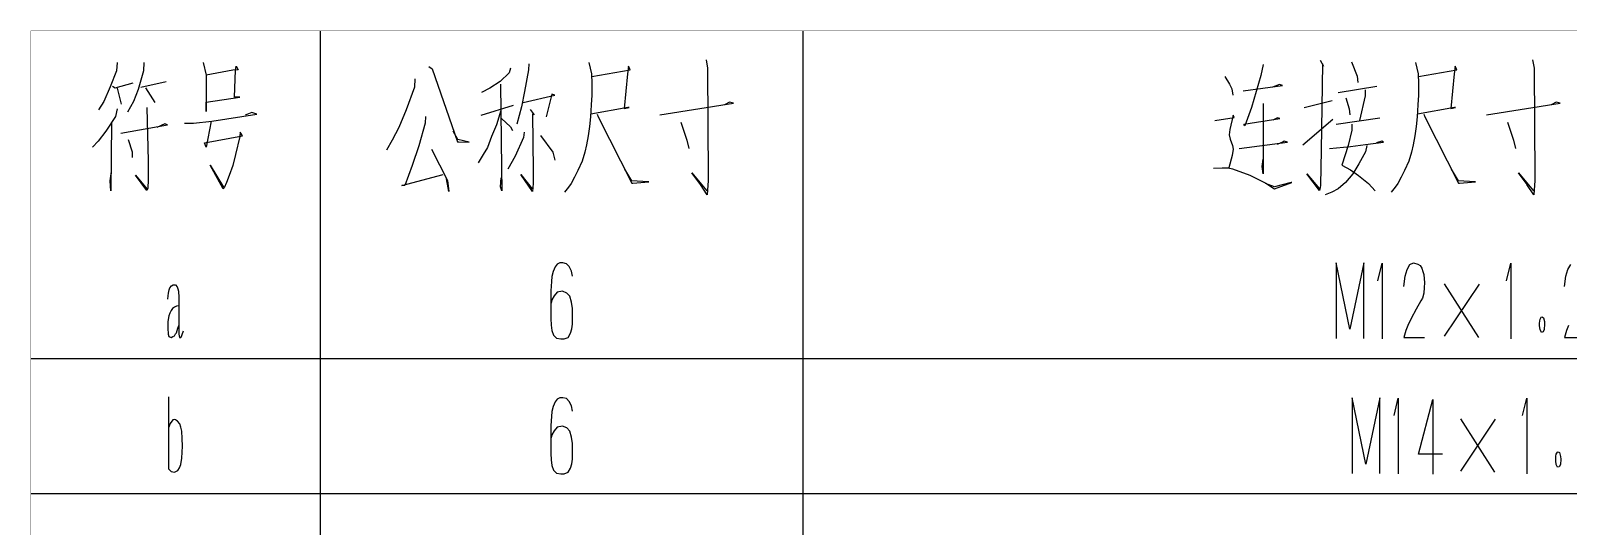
# Model space of a CAD drawing. Extents: x 0 to 2376, y 0 to 3364.
# Drawn here: x 1616 to 1934.7, y 2166.9 to 2269.7 of the extents above; entities that cross this region are included whole.
import ezdxf

# ---------------------------------------------------------------- set-up
doc = ezdxf.new("R2010")
doc.units = 0
doc.header["$MEASUREMENT"] = 0
doc.layers.add('6', color=7, linetype='Continuous')
doc.layers.add('9', color=7, linetype='Continuous')

# ---------------------------------------------------------------- blocks, each defined once
blk = doc.blocks.new('BLKENT191')
at = {"layer": '9', "color": 2, "linetype": 'Continuous'}
for p, q in [((1725.12, 2221.33), (1724.71, 2220.77)), ((1725.62, 2221.57), (1725.12, 2221.33)), ((1726.27, 2221.57), (1725.62, 2221.57)), ((1727.06, 2221.41), (1726.27, 2221.57)), ((1727.58, 2220.85), (1727.06, 2221.41)), ((1889.4, 2207.81), (1886.52, 2221.57)), ((1886.52, 2221.57), (1886.52, 2205.89)), ((1892.27, 2221.57), (1889.4, 2207.81)), ((1892.27, 2205.89), (1892.27, 2221.57)), ((1895.2, 2217.89), (1896.09, 2221.49)), ((1896.09, 2221.49), (1896.09, 2205.81)), ((1901.24, 2220.21), (1901.84, 2221.25)), ((1901.84, 2221.25), (1902.6, 2221.57)), ((1902.6, 2221.57), (1903.49, 2221.33)), ((1903.49, 2221.33), (1903.96, 2221.01)), ((1921.87, 2217.89), (1922.76, 2221.49)), ((1922.76, 2221.49), (1922.76, 2205.81)), ((1934.57, 2220.21), (1935.18, 2221.25)), ((1724, 2218.77), (1723.92, 2217.73)), ((1724.29, 2219.81), (1724, 2218.77)), ((1724.71, 2220.77), (1724.29, 2219.81)), ((1728.05, 2219.89), (1727.58, 2220.85)), ((1728.24, 2218.85), (1728.05, 2219.89)), ((1900.56, 2216.69), (1900.82, 2218.85)), ((1900.82, 2218.85), (1901.24, 2220.21)), ((1903.96, 2221.01), (1904.3, 2220.45)), ((1904.3, 2220.45), (1904.54, 2219.81)), ((1904.54, 2219.81), (1904.69, 2219.17)), ((1904.69, 2219.17), (1904.88, 2217.41)), ((1933.9, 2216.69), (1934.16, 2218.85)), ((1934.16, 2218.85), (1934.57, 2220.21)), ((1644.42, 2214.05), (1644.44, 2214.77)), ((1644.44, 2214.77), (1644.52, 2215.33)), ((1644.52, 2215.33), (1644.65, 2215.97)), ((1644.65, 2215.97), (1644.78, 2216.37)), ((1644.78, 2216.37), (1645.18, 2216.85)), ((1645.18, 2216.85), (1645.49, 2217.01)), ((1645.49, 2217.01), (1645.73, 2217.01)), ((1645.73, 2217.01), (1645.96, 2217.01)), ((1645.96, 2217.01), (1646.3, 2216.61)), ((1646.3, 2216.61), (1646.48, 2216.21)), ((1646.48, 2216.21), (1646.61, 2215.73)), ((1646.61, 2215.73), (1646.67, 2214.37)), ((1723.92, 2217.73), (1723.76, 2215.81)), ((1723.76, 2215.81), (1723.76, 2210.05)), ((1724.44, 2214.77), (1724, 2213.89)), ((1725.12, 2215.49), (1724.44, 2214.77)), ((1726.17, 2215.73), (1725.12, 2215.49)), ((1727.11, 2215.33), (1726.17, 2215.73)), ((1727.69, 2214.69), (1727.11, 2215.33)), ((1904.72, 2215.33), (1904.41, 2214.29)), ((1904.82, 2216.45), (1904.72, 2215.33)), ((1904.88, 2217.41), (1904.82, 2216.45)), ((1916.09, 2206.13), (1909.03, 2217.25)), ((1909.03, 2206.37), (1916.25, 2217.17)), ((1645.07, 2211.73), (1644.78, 2211.17)), ((1645.36, 2212.13), (1645.07, 2211.73)), ((1645.78, 2212.37), (1645.36, 2212.13)), ((1646.17, 2212.61), (1645.78, 2212.37)), ((1646.67, 2212.69), (1646.17, 2212.61)), ((1646.67, 2214.37), (1646.67, 2206.85)), ((1724, 2213.89), (1723.82, 2213.25)), ((1728.08, 2213.41), (1727.69, 2214.69)), ((1728.24, 2212.13), (1728.08, 2213.41)), ((1728.24, 2209.97), (1728.24, 2212.13)), ((1903.12, 2211.97), (1902.08, 2210.05)), ((1904.12, 2213.73), (1903.12, 2211.97)), ((1904.41, 2214.29), (1904.12, 2213.73)), ((1644.42, 2209.41), (1644.37, 2208.05)), ((1644.58, 2210.61), (1644.42, 2209.41)), ((1644.78, 2211.17), (1644.58, 2210.61)), ((1646.48, 2208.05), (1646.67, 2208.61)), ((1723.76, 2210.05), (1723.82, 2208.69)), ((1723.82, 2208.69), (1723.97, 2207.57)), ((1728.1, 2207.89), (1728.24, 2208.85)), ((1728.24, 2208.85), (1728.24, 2209.97)), ((1901.37, 2208.61), (1900.98, 2207.57)), ((1902.08, 2210.05), (1901.37, 2208.61)), ((1928.72, 2209.09), (1928.77, 2209.49)), ((1928.72, 2208.53), (1928.72, 2209.09)), ((1928.85, 2207.73), (1928.72, 2208.53)), ((1928.77, 2209.49), (1928.85, 2209.89)), ((1928.85, 2209.89), (1929.06, 2210.29)), ((1929.06, 2210.29), (1929.19, 2210.37)), ((1929.24, 2210.37), (1929.53, 2210.21)), ((1929.53, 2210.21), (1929.71, 2209.41)), ((1929.76, 2208.85), (1929.69, 2207.73)), ((1929.71, 2209.41), (1929.76, 2208.85)), ((1934.71, 2208.61), (1934.31, 2207.57)), ((1644.37, 2208.05), (1644.47, 2206.77)), ((1644.47, 2206.77), (1644.63, 2206.29)), ((1644.63, 2206.29), (1645.12, 2206.13)), ((1645.12, 2206.13), (1645.44, 2206.29)), ((1645.44, 2206.29), (1645.75, 2206.45)), ((1645.75, 2206.45), (1645.99, 2206.85)), ((1645.99, 2206.85), (1646.17, 2207.09)), ((1646.17, 2207.09), (1646.35, 2207.57)), ((1646.35, 2207.57), (1646.48, 2208.05)), ((1646.67, 2206.85), (1646.72, 2206.37)), ((1646.72, 2206.37), (1646.82, 2206.13)), ((1646.82, 2206.13), (1647.08, 2206.13)), ((1647.08, 2206.13), (1647.22, 2206.29)), ((1647.22, 2206.29), (1647.37, 2206.69)), ((1647.37, 2206.69), (1647.61, 2207.49)), ((1723.97, 2207.57), (1724.31, 2206.61)), ((1724.31, 2206.61), (1724.94, 2205.97)), ((1724.94, 2205.97), (1725.83, 2205.81)), ((1725.83, 2205.81), (1726.54, 2205.81)), ((1726.54, 2205.81), (1727.37, 2206.13)), ((1727.37, 2206.13), (1727.87, 2207.01)), ((1727.87, 2207.01), (1728.1, 2207.89)), ((1900.98, 2207.57), (1900.56, 2206.13)), ((1900.56, 2206.13), (1904.88, 2206.13)), ((1929.08, 2207.17), (1928.85, 2207.73)), ((1929.45, 2207.25), (1929.08, 2207.17)), ((1929.69, 2207.73), (1929.45, 2207.25)), ((1934.31, 2207.57), (1933.9, 2206.13)), ((1933.9, 2206.13), (1938.21, 2206.13))]:
    blk.add_line(p, q, dxfattribs=at)
blk = doc.blocks.new('BLKENT192')
at = {"layer": '9', "color": 2, "linetype": 'Continuous'}
for p, q in [((1644.52, 2193.81), (1644.52, 2178.85)), ((1724.71, 2192.77), (1724.29, 2191.81)), ((1725.12, 2193.33), (1724.71, 2192.77)), ((1725.62, 2193.57), (1725.12, 2193.33)), ((1726.27, 2193.57), (1725.62, 2193.57)), ((1727.06, 2193.41), (1726.27, 2193.57)), ((1727.58, 2192.85), (1727.06, 2193.41)), ((1728.05, 2191.89), (1727.58, 2192.85)), ((1892.73, 2179.81), (1889.86, 2193.57)), ((1889.86, 2193.57), (1889.86, 2177.89)), ((1895.61, 2193.57), (1892.73, 2179.81)), ((1895.61, 2177.89), (1895.61, 2193.57)), ((1898.54, 2189.89), (1899.42, 2193.49)), ((1899.42, 2193.49), (1899.42, 2177.81)), ((1903.63, 2181.89), (1906.56, 2193.25)), ((1906.56, 2193.25), (1906.56, 2177.73)), ((1925.2, 2189.89), (1926.09, 2193.49)), ((1926.09, 2193.49), (1926.09, 2177.81)), ((1723.92, 2189.73), (1723.76, 2187.81)), ((1724, 2190.77), (1723.92, 2189.73)), ((1724.29, 2191.81), (1724, 2190.77)), ((1728.24, 2190.85), (1728.05, 2191.89)), ((1919.42, 2178.13), (1912.37, 2189.25)), ((1644.86, 2188.29), (1644.52, 2187.33)), ((1645.44, 2189.01), (1644.86, 2188.29)), ((1645.73, 2189.09), (1645.44, 2189.01)), ((1645.99, 2189.01), (1645.73, 2189.09)), ((1646.43, 2188.77), (1645.99, 2189.01)), ((1646.85, 2188.21), (1646.43, 2188.77)), ((1647.11, 2187.49), (1646.85, 2188.21)), ((1647.29, 2186.69), (1647.11, 2187.49)), ((1647.4, 2185.17), (1647.29, 2186.69)), ((1723.76, 2187.81), (1723.76, 2182.05)), ((1724.44, 2186.77), (1724, 2185.89)), ((1725.12, 2187.49), (1724.44, 2186.77)), ((1726.17, 2187.73), (1725.12, 2187.49)), ((1727.11, 2187.33), (1726.17, 2187.73)), ((1727.69, 2186.69), (1727.11, 2187.33)), ((1728.08, 2185.41), (1727.69, 2186.69)), ((1912.37, 2178.37), (1919.58, 2189.17)), ((1647.45, 2183.57), (1647.4, 2185.17)), ((1647.4, 2182.29), (1647.45, 2183.57)), ((1724, 2185.89), (1723.82, 2185.25)), ((1728.24, 2184.13), (1728.08, 2185.41)), ((1728.24, 2181.97), (1728.24, 2184.13)), ((1646.8, 2179.09), (1647.06, 2179.73)), ((1647.06, 2179.73), (1647.32, 2181.09)), ((1647.32, 2181.09), (1647.4, 2182.29)), ((1723.76, 2182.05), (1723.82, 2180.69)), ((1723.82, 2180.69), (1723.97, 2179.57)), ((1727.87, 2179.01), (1728.1, 2179.89)), ((1728.1, 2179.89), (1728.24, 2180.85)), ((1728.24, 2180.85), (1728.24, 2181.97)), ((1908.58, 2181.89), (1903.63, 2181.89)), ((1932.05, 2181.09), (1932.1, 2181.49)), ((1932.05, 2180.53), (1932.05, 2181.09)), ((1932.18, 2179.73), (1932.05, 2180.53)), ((1932.1, 2181.49), (1932.18, 2181.89)), ((1932.18, 2181.89), (1932.39, 2182.29)), ((1932.42, 2179.17), (1932.18, 2179.73)), ((1932.39, 2182.29), (1932.52, 2182.37)), ((1932.58, 2182.37), (1932.86, 2182.21)), ((1933.02, 2179.73), (1932.78, 2179.25)), ((1932.86, 2182.21), (1933.05, 2181.41)), ((1933.1, 2180.85), (1933.02, 2179.73)), ((1933.05, 2181.41), (1933.1, 2180.85)), ((1644.52, 2178.85), (1645.07, 2178.29)), ((1645.07, 2178.29), (1645.78, 2178.13)), ((1645.78, 2178.13), (1646.48, 2178.53)), ((1646.48, 2178.53), (1646.8, 2179.09)), ((1723.97, 2179.57), (1724.31, 2178.61)), ((1724.31, 2178.61), (1724.94, 2177.97)), ((1724.94, 2177.97), (1725.83, 2177.81)), ((1725.83, 2177.81), (1726.54, 2177.81)), ((1726.54, 2177.81), (1727.37, 2178.13)), ((1727.37, 2178.13), (1727.87, 2179.01)), ((1932.78, 2179.25), (1932.42, 2179.17))]:
    blk.add_line(p, q, dxfattribs=at)
blk = doc.blocks.new('BLKENT190')
at = {"layer": '9'}
for name in ['BLKENT191', 'BLKENT192']:
    blk.add_blockref(name, (0, 0), dxfattribs=at)
blk = doc.blocks.new('BLKENT183')
at = {"layer": '9', "color": 1, "linetype": 'Continuous'}
for p, q in [((1676, 2269.73), (1676, 1949.73)), ((1776, 2269.73), (1776, 1949.73)), ((1616, 2201.73), (2336, 2201.73)), ((1616, 2173.73), (2336, 2173.73))]:
    blk.add_line(p, q, dxfattribs=at)
at = {"layer": '9', "color": 2, "linetype": 'Continuous'}
for p, q in [((1633.92, 2263.18), (1633.78, 2261.43)), ((1639.41, 2263.18), (1639.34, 2261.43)), ((1651.71, 2263.18), (1652.37, 2260.55)), ((1719.19, 2262.85), (1719.12, 2261.65)), ((1731.64, 2263.18), (1732.22, 2260.77)), ((1755.94, 2263.73), (1756.23, 2261.98)), ((1871.42, 2262.74), (1870.91, 2260.44)), ((1883.21, 2263.62), (1883.94, 2262.42)), ((1883.72, 2262.85), (1883.42, 2244.96)), ((1883.94, 2262.42), (1883.72, 2262.85)), ((1889.72, 2263.29), (1890.89, 2260.33)), ((1902.97, 2263.18), (1903.56, 2260.77)), ((1927.27, 2263.73), (1927.57, 2261.98)), ((1633.78, 2261.43), (1632.46, 2258.13)), ((1639.34, 2261.43), (1638.24, 2257.58)), ((1657.86, 2261.54), (1652.37, 2260.55)), ((1652.37, 2260.55), (1652.37, 2252.97)), ((1658.96, 2261.65), (1657.86, 2261.54)), ((1658.22, 2255.94), (1658.44, 2261.54)), ((1658.44, 2261.54), (1658.59, 2262.42)), ((1658.59, 2262.42), (1658.96, 2261.65)), ((1695.62, 2259.78), (1695.55, 2258.02)), ((1698.48, 2262.31), (1699.21, 2261.87)), ((1699.21, 2261.87), (1704.41, 2246.71)), ((1715.17, 2260.99), (1713.26, 2259.23)), ((1715.39, 2261.98), (1715.17, 2260.99)), ((1719.12, 2261.65), (1718.31, 2257.14)), ((1732.22, 2260.77), (1732.3, 2258.79)), ((1732.3, 2260.22), (1740.2, 2261.65)), ((1739.69, 2260.77), (1738.96, 2253.63)), ((1739.91, 2262.42), (1739.69, 2260.77)), ((1740.2, 2261.65), (1739.91, 2262.42)), ((1756.23, 2261.98), (1756.38, 2239.14)), ((1863.44, 2260.22), (1864.47, 2258.68)), ((1870.91, 2260.44), (1869, 2253.85)), ((1890.89, 2260.33), (1891.04, 2259.01)), ((1903.56, 2260.77), (1903.63, 2258.79)), ((1903.63, 2260.22), (1911.53, 2261.65)), ((1911.02, 2260.77), (1910.29, 2253.63)), ((1911.24, 2262.42), (1911.02, 2260.77)), ((1911.53, 2261.65), (1911.24, 2262.42)), ((1927.57, 2261.98), (1927.71, 2239.14)), ((1632.46, 2258.13), (1631.14, 2255.06)), ((1632.9, 2258.24), (1633.48, 2257.91)), ((1633.48, 2257.91), (1637.22, 2258.9)), ((1633.92, 2257.8), (1634.73, 2254.51)), ((1638.24, 2257.58), (1637.29, 2255.06)), ((1638.83, 2258.02), (1644.02, 2259.23)), ((1639.78, 2257.91), (1641.68, 2254.84)), ((1695.55, 2258.02), (1693.79, 2253.3)), ((1711.14, 2257.8), (1709.38, 2256.93)), ((1713.26, 2259.23), (1711.14, 2257.8)), ((1713.34, 2258.68), (1713.56, 2241.33)), ((1718.31, 2257.14), (1717.73, 2253.96)), ((1718.02, 2254.84), (1724.61, 2256.38)), ((1724.02, 2256.6), (1722.78, 2251.87)), ((1724.61, 2256.38), (1724.02, 2256.6)), ((1732.3, 2256.38), (1732.15, 2254.4)), ((1732.3, 2258.79), (1732.3, 2256.38)), ((1864.47, 2258.68), (1864.9, 2257.69)), ((1864.9, 2257.69), (1865.12, 2256.38)), ((1867.25, 2257.25), (1875.45, 2258.35)), ((1874.79, 2258.57), (1873.32, 2258.02)), ((1875.45, 2258.35), (1874.79, 2258.57)), ((1886.94, 2256.93), (1894.99, 2258.24)), ((1892.58, 2256.27), (1891.4, 2251.11)), ((1892.58, 2257.47), (1892.58, 2256.27)), ((1903.63, 2256.38), (1903.48, 2254.4)), ((1903.63, 2258.79), (1903.63, 2256.38)), ((1631.14, 2255.06), (1630.04, 2253.3)), ((1633.92, 2253.52), (1633.56, 2251.98)), ((1637.29, 2255.06), (1636.04, 2252.86)), ((1640.07, 2253.85), (1640.29, 2242.65)), ((1652.37, 2254.95), (1659.32, 2255.94)), ((1652.37, 2252.97), (1652.37, 2254.95)), ((1659.32, 2255.94), (1658.22, 2255.94)), ((1693.79, 2253.3), (1692.25, 2249.68)), ((1709.31, 2252.2), (1716.04, 2254.29)), ((1713.41, 2253.19), (1712.53, 2250.23)), ((1717.73, 2253.96), (1716.7, 2250.34)), ((1719.48, 2253.41), (1720.29, 2252.31)), ((1732.15, 2254.4), (1732, 2251.87)), ((1739.76, 2253.85), (1732.08, 2252.42)), ((1738.96, 2253.63), (1739.98, 2253.85)), ((1739.98, 2253.85), (1739.76, 2253.85)), ((1746.35, 2252.31), (1761.65, 2254.73)), ((1760.84, 2254.95), (1759.75, 2254.4)), ((1761.65, 2254.73), (1760.84, 2254.95)), ((1869, 2253.85), (1867.61, 2250.01)), ((1871.42, 2254.62), (1871.42, 2240.02)), ((1879.91, 2253.85), (1885.69, 2255.28)), ((1888.55, 2255.83), (1889.21, 2253.52)), ((1889.21, 2253.52), (1889.35, 2252.31)), ((1903.48, 2254.4), (1903.34, 2251.87)), ((1911.1, 2253.85), (1903.41, 2252.42)), ((1910.29, 2253.63), (1911.31, 2253.85)), ((1911.31, 2253.85), (1911.1, 2253.85)), ((1917.68, 2252.31), (1932.98, 2254.73)), ((1932.18, 2254.95), (1931.08, 2254.4)), ((1932.98, 2254.73), (1932.18, 2254.95)), ((1633.56, 2251.98), (1631.58, 2248.91)), ((1632.75, 2250.56), (1632.6, 2236.5)), ((1634.65, 2248.47), (1644.32, 2250.23)), ((1643.8, 2250.45), (1642.12, 2249.68)), ((1644.32, 2250.23), (1643.8, 2250.45)), ((1647.83, 2250.56), (1649.73, 2250.56)), ((1649.73, 2250.56), (1653.54, 2251)), ((1653.39, 2251), (1652.37, 2245.62)), ((1653.54, 2251), (1662.84, 2252.42)), ((1661.81, 2252.75), (1660.42, 2252.2)), ((1662.84, 2252.42), (1661.81, 2252.75)), ((1697.74, 2250.56), (1696.43, 2245.83)), ((1697.82, 2251.98), (1697.74, 2250.56)), ((1712.53, 2250.23), (1711.51, 2247.81)), ((1713.56, 2251.54), (1715.39, 2249.79)), ((1715.39, 2249.79), (1715.82, 2249.02)), ((1720.29, 2252.31), (1720, 2252.53)), ((1720, 2252.53), (1720.14, 2240.78)), ((1731.78, 2249.9), (1731.49, 2247.92)), ((1732, 2251.87), (1731.78, 2249.9)), ((1733.39, 2252.42), (1733.61, 2251.87)), ((1733.61, 2251.87), (1740.57, 2238.15)), ((1750.74, 2250.78), (1751.99, 2247.04)), ((1861.39, 2251.11), (1865.42, 2251.76)), ((1865.2, 2252.2), (1864.54, 2249.24)), ((1865.42, 2251.76), (1865.2, 2252.2)), ((1867.39, 2250.34), (1874.86, 2251.54)), ((1867.61, 2250.01), (1867.39, 2250.34)), ((1874.42, 2251.65), (1873.4, 2251.22)), ((1874.86, 2251.54), (1874.42, 2251.65)), ((1879.62, 2246.05), (1885.84, 2251.43)), ((1886.57, 2250.34), (1895.58, 2251.65)), ((1889.79, 2250.34), (1889.79, 2249.13)), ((1903.12, 2249.9), (1902.82, 2247.92)), ((1903.34, 2251.87), (1903.12, 2249.9)), ((1904.73, 2252.42), (1904.95, 2251.87)), ((1904.95, 2251.87), (1911.9, 2238.15)), ((1922.08, 2250.78), (1923.32, 2247.04)), ((1629.97, 2246.82), (1628.8, 2245.62)), ((1631.58, 2248.91), (1629.97, 2246.82)), ((1636.19, 2247.15), (1637, 2244.63)), ((1652, 2246.49), (1659.84, 2247.92)), ((1659.32, 2247.81), (1658.44, 2244.08)), ((1659.4, 2248.69), (1659.32, 2247.81)), ((1659.84, 2247.92), (1659.4, 2248.69)), ((1690.86, 2247.04), (1689.69, 2244.96)), ((1692.25, 2249.68), (1690.86, 2247.04)), ((1704.48, 2247.15), (1703.53, 2248.91)), ((1704.41, 2246.71), (1704.7, 2246.71)), ((1706.82, 2246.6), (1704.48, 2247.15)), ((1704.7, 2246.71), (1706.82, 2246.6)), ((1711.51, 2247.81), (1710.63, 2245.51)), ((1718.09, 2247.59), (1716.41, 2243.75)), ((1718.24, 2248.69), (1718.09, 2247.59)), ((1721.61, 2248.03), (1724.17, 2244.52)), ((1731.49, 2247.92), (1731.2, 2246.05)), ((1751.99, 2247.04), (1752.35, 2245.29)), ((1864.54, 2249.24), (1864.39, 2248.14)), ((1864.39, 2248.14), (1864.61, 2247.26)), ((1864.61, 2247.26), (1865.05, 2245.94)), ((1866.44, 2245.29), (1876.47, 2246.6)), ((1875.59, 2246.71), (1874.35, 2246.16)), ((1875.74, 2246.82), (1875.59, 2246.71)), ((1876.47, 2246.6), (1875.74, 2246.82)), ((1889.79, 2249.13), (1889.06, 2245.94)), ((1892.65, 2246.16), (1896.38, 2246.6)), ((1896.02, 2246.82), (1894.92, 2246.49)), ((1896.38, 2246.6), (1896.02, 2246.82)), ((1902.82, 2247.92), (1902.53, 2246.05)), ((1923.32, 2247.04), (1923.69, 2245.29)), ((1637, 2244.63), (1637, 2243.42)), ((1652.37, 2245.62), (1652, 2246.49)), ((1658.44, 2244.08), (1657.86, 2241.77)), ((1696.43, 2245.83), (1695.04, 2241.77)), ((1699.06, 2245.18), (1702.36, 2238.7)), ((1709.75, 2244.08), (1708.72, 2242.32)), ((1710.63, 2245.51), (1709.75, 2244.08)), ((1716.41, 2243.75), (1714.87, 2241)), ((1724.17, 2244.52), (1724.61, 2242.87)), ((1730.83, 2244.52), (1730.25, 2242.65)), ((1731.2, 2246.05), (1730.83, 2244.52)), ((1864.98, 2243.86), (1864.32, 2241.33)), ((1865.2, 2245.18), (1864.98, 2243.86)), ((1865.05, 2245.94), (1865.2, 2245.18)), ((1883.42, 2244.96), (1883.28, 2237.71)), ((1885.18, 2245.29), (1889.5, 2245.73)), ((1889.06, 2245.94), (1887.74, 2241.88)), ((1889.5, 2245.73), (1892.65, 2246.16)), ((1892.65, 2244.63), (1891.26, 2242.1)), ((1892.87, 2245.94), (1892.65, 2244.63)), ((1902.16, 2244.52), (1901.58, 2242.65)), ((1902.53, 2246.05), (1902.16, 2244.52)), ((1632.46, 2238.59), (1632.75, 2240.56)), ((1640.29, 2242.65), (1640.29, 2238.81)), ((1655.88, 2236.94), (1653.17, 2241.88)), ((1653.17, 2241.88), (1655.96, 2237.27)), ((1657.86, 2241.77), (1657.13, 2239.69)), ((1695.04, 2241.77), (1693.5, 2237.6)), ((1713.56, 2241.33), (1713.63, 2236.5)), ((1720.14, 2240.78), (1720.14, 2238.04)), ((1729.37, 2240.78), (1728.71, 2239.36)), ((1730.25, 2242.65), (1729.37, 2240.78)), ((1740.57, 2238.59), (1739.1, 2241)), ((1754.62, 2238.15), (1753.01, 2240.23)), ((1753.01, 2240.23), (1756.09, 2236.5)), ((1861.1, 2241.22), (1862.93, 2241.33)), ((1862.93, 2241.33), (1864.17, 2241.33)), ((1864.17, 2241.33), (1865.05, 2241.11)), ((1865.05, 2241.11), (1868.64, 2239.8)), ((1871.2, 2241.55), (1871.42, 2243.09)), ((1871.42, 2240.02), (1871.2, 2241.55)), ((1887.74, 2241.88), (1889.5, 2240.89)), ((1889.5, 2240.89), (1891.18, 2239.69)), ((1891.26, 2242.1), (1890.01, 2240.02)), ((1900.7, 2240.78), (1900.04, 2239.36)), ((1901.58, 2242.65), (1900.7, 2240.78)), ((1911.9, 2238.59), (1910.44, 2241)), ((1925.96, 2238.15), (1924.34, 2240.23)), ((1924.34, 2240.23), (1927.42, 2236.5)), ((1632.6, 2236.5), (1632.46, 2238.59)), ((1640.07, 2236.61), (1637.73, 2239.8)), ((1637.73, 2239.8), (1640.07, 2236.94)), ((1640.22, 2237.05), (1640.07, 2236.61)), ((1640.29, 2238.81), (1640.22, 2237.05)), ((1656.1, 2237.16), (1655.88, 2236.94)), ((1656.54, 2238.26), (1656.1, 2237.16)), ((1657.13, 2239.69), (1656.54, 2238.26)), ((1692.91, 2237.6), (1701.48, 2239.91)), ((1693.5, 2237.6), (1692.91, 2237.6)), ((1702.65, 2236.39), (1702.14, 2239.03)), ((1702.36, 2238.7), (1702.65, 2236.39)), ((1713.34, 2237.38), (1713.48, 2239.25)), ((1713.63, 2236.5), (1713.34, 2237.38)), ((1720, 2236.39), (1717.58, 2239.91)), ((1717.58, 2239.91), (1719.92, 2236.94)), ((1720.14, 2238.04), (1720, 2236.39)), ((1727.46, 2237.27), (1726.59, 2236.28)), ((1727.98, 2238.04), (1727.46, 2237.27)), ((1728.71, 2239.36), (1727.98, 2238.04)), ((1743.93, 2238.37), (1740.57, 2238.59)), ((1740.57, 2238.15), (1740.79, 2238.15)), ((1740.79, 2238.15), (1744.08, 2238.37)), ((1744.08, 2238.37), (1743.93, 2238.37)), ((1754.77, 2237.82), (1754.62, 2238.15)), ((1756.16, 2235.73), (1754.77, 2237.82)), ((1756.38, 2238.7), (1756.16, 2235.73)), ((1756.38, 2239.14), (1756.38, 2238.7)), ((1868.64, 2239.8), (1872.08, 2238.04)), ((1873.76, 2237.38), (1871.93, 2238.04)), ((1872.08, 2238.04), (1872.37, 2237.82)), ((1872.37, 2237.82), (1873.76, 2236.94)), ((1873.76, 2236.94), (1877.35, 2238.26)), ((1877.2, 2238.26), (1873.76, 2237.38)), ((1877.35, 2238.26), (1877.2, 2238.26)), ((1883.06, 2236.61), (1880.5, 2240.02)), ((1880.5, 2240.02), (1883.06, 2236.94)), ((1883.21, 2237.16), (1883.06, 2236.61)), ((1883.28, 2237.71), (1883.21, 2237.16)), ((1888.48, 2238.26), (1886.94, 2236.94)), ((1890.01, 2240.02), (1888.48, 2238.26)), ((1891.18, 2239.69), (1893.23, 2238.04)), ((1893.23, 2238.04), (1894.62, 2236.5)), ((1898.8, 2237.27), (1897.92, 2236.28)), ((1899.31, 2238.04), (1898.8, 2237.27)), ((1900.04, 2239.36), (1899.31, 2238.04)), ((1915.27, 2238.37), (1911.9, 2238.59)), ((1911.9, 2238.15), (1912.12, 2238.15)), ((1912.12, 2238.15), (1915.41, 2238.37)), ((1915.41, 2238.37), (1915.27, 2238.37)), ((1926.1, 2237.82), (1925.96, 2238.15)), ((1927.49, 2235.73), (1926.1, 2237.82)), ((1927.71, 2238.7), (1927.49, 2235.73)), ((1927.71, 2239.14), (1927.71, 2238.7)), ((1885.62, 2236.28), (1884.3, 2235.73)), ((1886.94, 2236.94), (1885.62, 2236.28))]:
    blk.add_line(p, q, dxfattribs=at)
at = {"layer": '9', "color": 7, "linetype": 'Continuous', "const_width": 0.03}
for points in [[(1616, 2269.73), (2336, 2269.73)], [(1616, 2269.73), (1616, 1949.73)], [(1616, 2229.73), (2336, 2229.73)]]:
    blk.add_lwpolyline(points, dxfattribs=at)
at = {"layer": '9'}
blk.add_blockref('BLKENT190', (0, 0), dxfattribs=at)

msp = doc.modelspace()

# ---------------------------------------------------------------- block references
at = {"layer": '6'}
msp.add_blockref('BLKENT183', (0, 0), dxfattribs=at)

doc.saveas('drawing.dxf')
